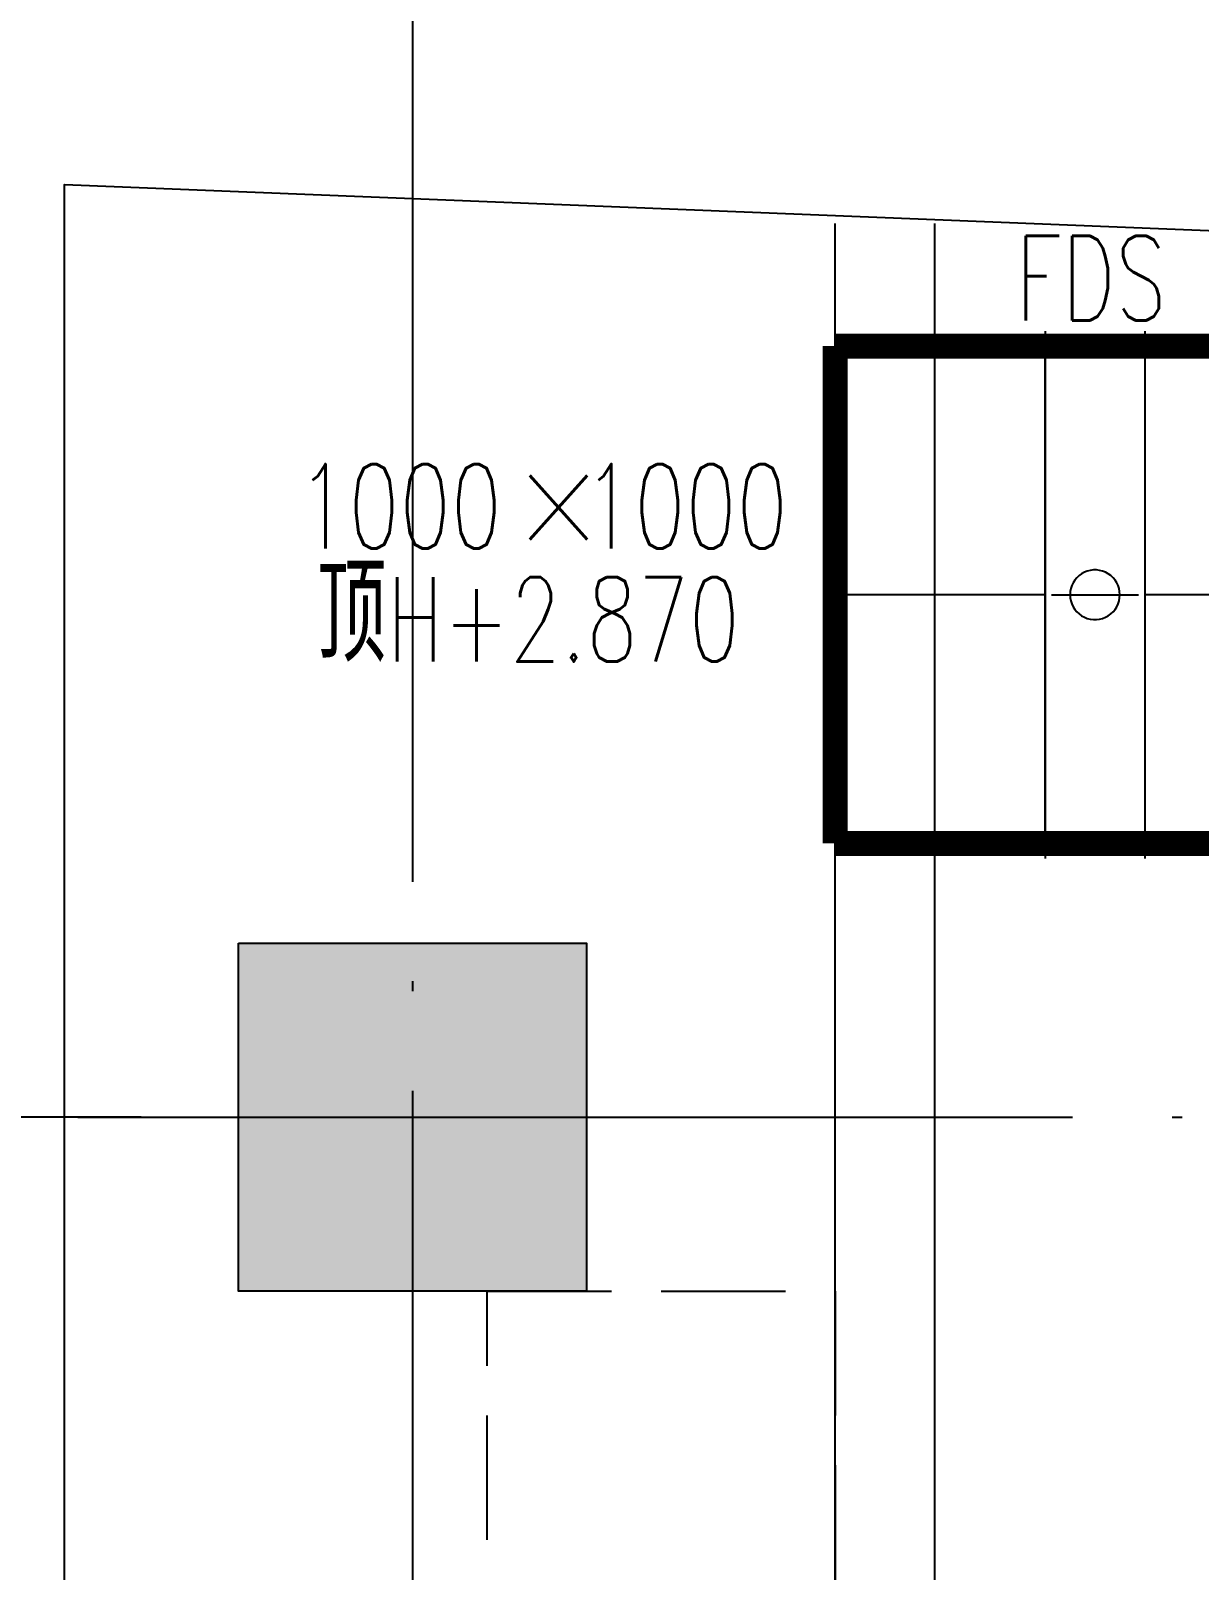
# Model space of a CAD drawing. Extents: x -778003 to -147913, y -2164908 to -814216.
# Drawn here: x -477080 to -474731, y -1279827 to -1276732 of the extents above; entities that cross this region are included whole.
import ezdxf

# ---------------------------------------------------------------- set-up
doc = ezdxf.new("R2010")
doc.units = 0
doc.header["$LTSCALE"] = 1000
doc.header["$MEASUREMENT"] = 0
for name, pattern in [('CENTER2', [1.125, 0.75, -0.125, 0.125, -0.125]), ('DASH', [0.35, 0.25, -0.1]), ('结构柱网$0$DOTE', [2.4200000000000004, 2, -0.2, 0.02, -0.2])]:
    doc.linetypes.add(name, pattern=pattern)
doc.layers.get('0').update_dxf_attribs({"linetype": 'CONTINUOUS'})
for name, color, linetype in [('00-风量计算', 6, 'CONTINUOUS'), ('A-TECH_结构', 21, 'CONTINUOUS'), ('A_STR-砌块墙', 121, 'CONTINUOUS'), ('DUCT-排风中心线', 5, 'CENTER2'), ('DUCT-排风法兰', 2, 'CONTINUOUS'), ('DUCT-排风管', 31, 'CONTINUOUS'), ('DUCT-排风管端线', 2, 'CONTINUOUS'), ('DUCT-排风阀门', 7, 'CONTINUOUS'), ('DUCT-新风标注', 3, 'CONTINUOUS'), ('结构柱网$0$S-ANNO-DOTE', 230, '结构柱网$0$DOTE'), ('结构柱网$0$建-轴网-尺寸', 86, 'CONTINUOUS')]:
    doc.layers.add(name, color=color, linetype=linetype)
doc.styles.add('_TCH_DIM', font='SIMPLEX', dxfattribs={"bigfont": 'GBCBIG'})

# ---------------------------------------------------------------- blocks, each defined once
blk = doc.blocks.new('A$C39991068')
h = blk.add_hatch(color=16)
h.dxf.hatch_style = 1
h.paths.add_polyline_path([(-6866.462582842527, -1234.694434506469), (-6166.462582842527, -1234.694434506469), (-6166.462582842527, -1934.694434601173), (-6866.462582842527, -1934.694434601173)])
at = {"color": 141}
blk.add_lwpolyline([(-2916.462633163588, -8634.694435050013), (-2916.462633124385, -8434.694435050013), (-7216.462582910957, -8434.69443445094), (-7216.464022414388, 290.3423867043457), (0, 0), (-0.03869723674870329, -834.6872920718743), (-1366.462626343768, -834.6941948889871), (-1366.46262667625, -2534.696116991809)], dxfattribs=at)
blk.add_lwpolyline([(-6866.462582842527, -1234.694434506469), (-6166.462582842527, -1234.694434506469), (-6166.462582842527, -1934.694434601173), (-6866.462582842527, -1934.694434601173)], close=True, dxfattribs=at)
at = {"layer": 'A-TECH_结构', "linetype": 'DASH'}
blk.add_lwpolyline([(-6366.46258292823, -3484.694247665582), (-6366.462582928172, -1934.694434536854), (-5666.495312097701, -1934.694434536854), (-5666.495312097759, -3484.694247665582)], close=True, dxfattribs=at)
at = {"layer": 'A_STR-砌块墙'}
for points in [[(-7216.47555441436, -3484.694247824606), (-5666.495312096099, -3484.694247824606), (-5666.495312096041, -1434.694434601231), (-5666.495312096041, -1234.694434601173), (-5666.495312096044, -1234.694434601173), (-5666.495312096038, 211.8688591741375)], [(-7216.47549908032, -3684.694247824606), (-5466.495312096105, -3684.694247824606), (-5466.495312096041, -1434.694434601231), (-5466.495312096045, -1434.694434601173), (-5466.495312096037, 211.8688591741375)]]:
    blk.add_lwpolyline(points, dxfattribs=at)

msp = doc.modelspace()

# ---------------------------------------------------------------- linework, layer by layer
at = {"layer": 'DUCT-排风中心线'}
for p, q in [((-475040.6277150204, -1277866.168323186), (-475462.6401794048, -1277866.168323186)), ((-474211.1337932249, -1277866.168323187), (-474840.2277150205, -1277866.168323186))]:
    msp.add_line(p, q, dxfattribs=at)
at = {"layer": 'DUCT-排风法兰'}
for p, q in [((-475040.5277150205, -1277336.168323186), (-475040.5277150205, -1278396.168323186)), ((-474840.3277150205, -1277336.168323186), (-474840.3277150205, -1278396.168323186))]:
    msp.add_line(p, q, dxfattribs=at)
at = {"layer": 'DUCT-排风管', "const_width": 50}
for points in [[(-475040.6277150199, -1277366.168323186), (-475462.6401794042, -1277366.168323186)], [(-475462.6401794042, -1277366.168323186), (-475462.6401794053, -1278366.168323186)], [(-475040.4277150202, -1277366.168323186), (-474840.4277150202, -1277366.168323187)], [(-474211.1337932246, -1277366.168323187), (-474840.2277150202, -1277366.168323186)], [(-475462.6401794053, -1278366.168323186), (-475040.627715021, -1278366.168323186)], [(-474840.4277150208, -1278366.168323187), (-475040.4277150208, -1278366.168323186)], [(-474840.2277150209, -1278366.168323186), (-474211.1337932253, -1278366.168323187)]]:
    msp.add_lwpolyline(points, dxfattribs=at)
at = {"layer": 'DUCT-排风管端线'}
for p, q in [((-475040.627715021, -1278366.168323186), (-475040.6277150199, -1277366.168323186)), ((-475040.4277150202, -1277366.168323186), (-475040.4277150208, -1278366.168323186)), ((-474840.4277150202, -1277366.168323187), (-474840.4277150208, -1278366.168323187)), ((-474840.2277150202, -1277366.168323186), (-474840.2277150209, -1278366.168323186))]:
    msp.add_line(p, q, dxfattribs=at)
at = {"layer": 'DUCT-排风阀门'}
for p, q in [((-474967.2190547693, -1277823.951926911), (-474972.2989145078, -1277827.642661048)), ((-474961.7166795986, -1277820.926970563), (-474967.2190547693, -1277823.951926911)), ((-474955.8785647391, -1277818.615497372), (-474961.7166795986, -1277820.926970563)), ((-474949.7967807496, -1277817.05396065), (-474955.8785647391, -1277818.615497372)), ((-474943.5672409968, -1277816.266986765), (-474949.7967807496, -1277817.05396065)), ((-474937.2881890438, -1277816.266986765), (-474943.5672409968, -1277816.266986765)), ((-474931.058649291, -1277817.05396065), (-474937.2881890438, -1277816.266986765)), ((-474924.9768653015, -1277818.615497372), (-474931.058649291, -1277817.05396065)), ((-474919.1387504421, -1277820.926970563), (-474924.9768653015, -1277818.615497372)), ((-474913.6363752714, -1277823.951926911), (-474919.1387504421, -1277820.926970563)), ((-474908.5565155329, -1277827.642661048), (-474913.6363752714, -1277823.951926911)), ((-474988.8568730769, -1277853.733828828), (-474990.0334500862, -1277859.901661508)), ((-474986.9165393148, -1277847.762095552), (-474988.8568730769, -1277853.733828828)), ((-474984.2430490226, -1277842.080639481), (-474986.9165393148, -1277847.762095552)), ((-474980.8785647391, -1277836.779060572), (-474984.2430490226, -1277842.080639481)), ((-474976.8761463914, -1277831.94096789), (-474980.8785647391, -1277836.779060572)), ((-474972.2989145078, -1277827.642661048), (-474976.8761463914, -1277831.94096789)), ((-474903.9792836493, -1277831.94096789), (-474908.5565155329, -1277827.642661048)), ((-474899.9768653016, -1277836.779060572), (-474903.9792836493, -1277831.94096789)), ((-474896.6123810182, -1277842.080639481), (-474899.9768653016, -1277836.779060572)), ((-474893.938890726, -1277847.762095552), (-474896.6123810182, -1277842.080639481)), ((-474891.998556964, -1277853.733828828), (-474893.938890726, -1277847.762095552)), ((-474890.8219799547, -1277859.901661508), (-474891.998556964, -1277853.733828828)), ((-475027.9277150205, -1277866.168323186), (-474852.9277150205, -1277866.168323186)), ((-474990.0334500862, -1277859.901661508), (-474990.4277150205, -1277866.168323186)), ((-474990.4277150205, -1277866.168323186), (-474990.0334500863, -1277872.434984865)), ((-474990.0334500863, -1277872.434984865), (-474988.856873077, -1277878.602817545)), ((-474988.856873077, -1277878.602817545), (-474986.916539315, -1277884.574550821)), ((-474986.916539315, -1277884.574550821), (-474984.2430490228, -1277890.256006892)), ((-474896.6123810184, -1277890.256006892), (-474893.9388907261, -1277884.574550821)), ((-474893.9388907261, -1277884.574550821), (-474891.9985569641, -1277878.602817545)), ((-474891.9985569641, -1277878.602817545), (-474890.8219799548, -1277872.434984865)), ((-474890.4277150205, -1277866.168323186), (-474890.8219799547, -1277859.901661508)), ((-474890.8219799548, -1277872.434984865), (-474890.4277150205, -1277866.168323186)), ((-474984.2430490228, -1277890.256006892), (-474980.8785647394, -1277895.557585801)), ((-474980.8785647394, -1277895.557585801), (-474976.8761463917, -1277900.395678483)), ((-474976.8761463917, -1277900.395678483), (-474972.2989145081, -1277904.693985325)), ((-474972.2989145081, -1277904.693985325), (-474967.2190547696, -1277908.384719462)), ((-474967.2190547696, -1277908.384719462), (-474961.7166795989, -1277911.40967581)), ((-474961.7166795989, -1277911.40967581), (-474955.8785647394, -1277913.721149001)), ((-474955.8785647394, -1277913.721149001), (-474949.79678075, -1277915.282685723)), ((-474949.79678075, -1277915.282685723), (-474943.5672409972, -1277916.069659608)), ((-474943.5672409972, -1277916.069659608), (-474937.2881890442, -1277916.069659608)), ((-474937.2881890442, -1277916.069659608), (-474931.0586492914, -1277915.282685723)), ((-474931.0586492914, -1277915.282685723), (-474924.9768653019, -1277913.721149001)), ((-474924.9768653019, -1277913.721149001), (-474919.1387504424, -1277911.40967581)), ((-474919.1387504424, -1277911.40967581), (-474913.6363752717, -1277908.384719462)), ((-474913.6363752717, -1277908.384719462), (-474908.5565155332, -1277904.693985325)), ((-474908.5565155332, -1277904.693985325), (-474903.9792836495, -1277900.395678483)), ((-474903.9792836495, -1277900.395678483), (-474899.9768653018, -1277895.557585801)), ((-474899.9768653018, -1277895.557585801), (-474896.6123810184, -1277890.256006892))]:
    msp.add_line(p, q, dxfattribs=at)
at = {"layer": '结构柱网$0$S-ANNO-DOTE'}
for p, q in [((-476312.6074501512, -1276443.319955123), (-476312.6074501512, -1287656.69433461)), ((-476985.4036872855, -1278916.449970027), (-468836.3076648174, -1278916.449970027))]:
    msp.add_line(p, q, dxfattribs=at)
at = {"layer": '结构柱网$0$建-轴网-尺寸'}
msp.add_line((-476857.8729329375, -1278916.449970027), (-477131.660584806, -1278916.449970027), dxfattribs=at)

# ---------------------------------------------------------------- block references
at = {"layer": '00-风量计算'}
msp.add_blockref('A$C39991068', (-469796.1448673087, -1277331.755535473), dxfattribs=at)

# ---------------------------------------------------------------- texts
at = {"layer": 'DUCT-新风标注', "style": '_TCH_DIM', "width": 0.7058823529411765}
for s, p in [('FDS', (-475099.6941757386, -1277314.650833411)), ('1000', (-476544.2790997248, -1277773.395153714)), ('1000', (-475969.5678535242, -1277773.395153714)), ('H+2.870', (-476363.8535678099, -1278000.631538322))]:
    msp.add_text(s, height=170, dxfattribs=at).set_placement(p)
at = {"layer": 'DUCT-新风标注', "style": '_TCH_DIM'}
for s, p in [('×', (-476109.993385439, -1277773.395153714)), ('顶', (-476504.2790997248, -1278000.631538322))]:
    msp.add_text(s, height=192.9078014184397, dxfattribs=at).set_placement(p)

doc.saveas('drawing.dxf')
